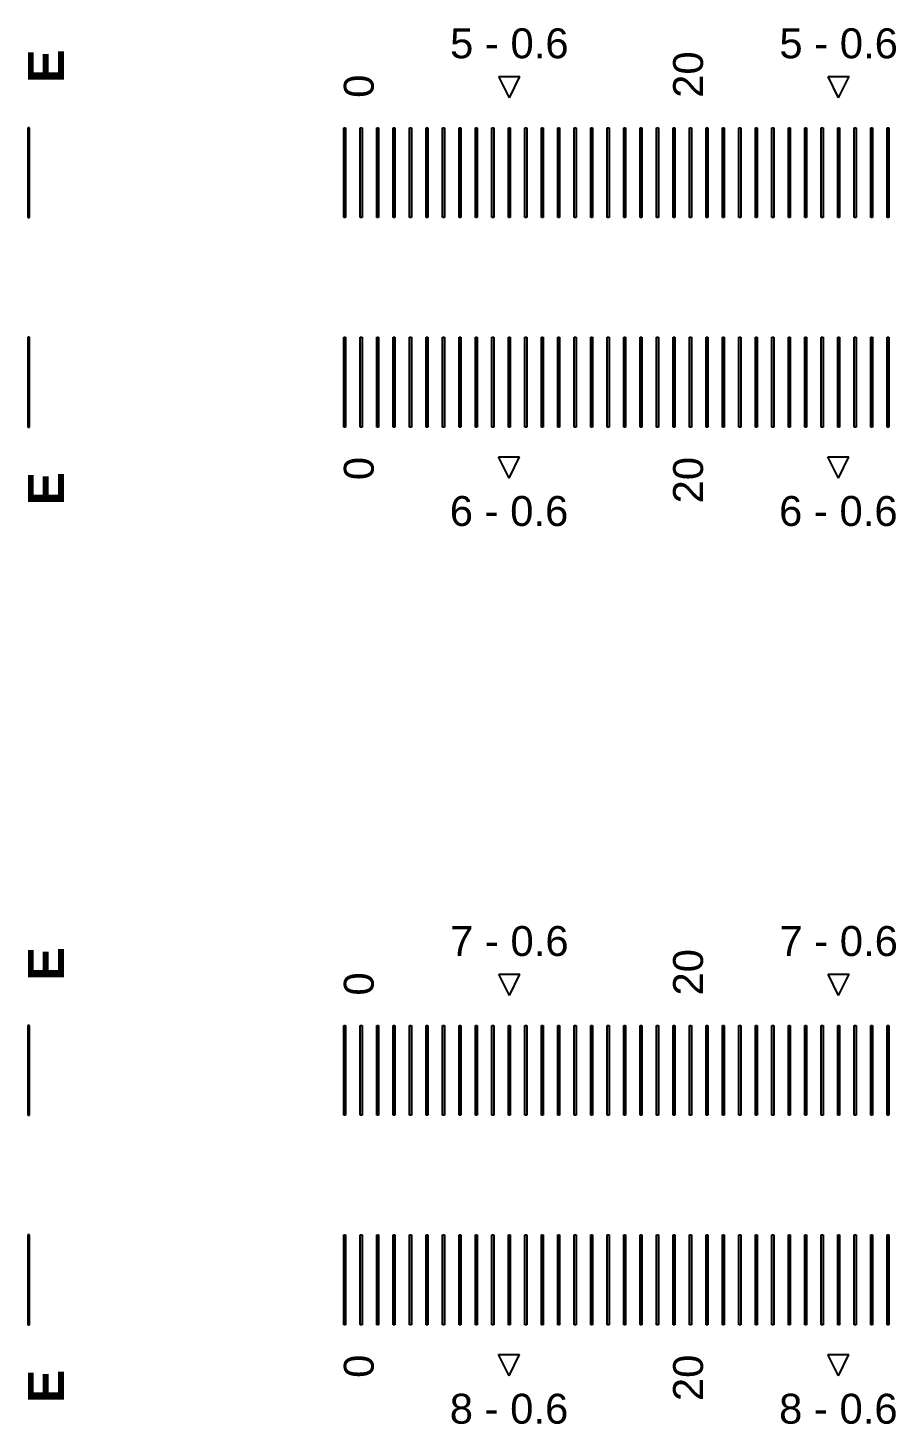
# Model space of a CAD drawing. Extents: x -24493 to 76507, y 84496 to 185496.
# Drawn here: x 27376.3 to 27666.3, y 114200.2 to 114666.7 of the extents above; entities that cross this region are included whole.
import ezdxf

# ---------------------------------------------------------------- set-up
doc = ezdxf.new("R2010")
doc.units = 13
doc.layers.add('CL - Label-1', color=120, linetype='Continuous')
doc.layers.add('CL - Label-2', color=132, linetype='Continuous')
doc.layers.add('CL - Sub-Micro', color=7, linetype='Continuous', true_color=0x47d1ff)
doc.styles.get("Standard").update_dxf_attribs({"font": 'arial.ttf'})

msp = doc.modelspace()

# ---------------------------------------------------------------- linework, layer by layer
at = {"layer": 'CL - Label-2'}
for p, q in [((27537.09, 114643.36), (27533.55, 114650.46)), ((27533.55, 114650.46), (27540.62, 114650.46)), ((27537.09, 114643.36), (27540.62, 114650.46)), ((27647.09, 114643.36), (27643.55, 114650.46)), ((27643.55, 114650.46), (27650.62, 114650.46)), ((27647.09, 114643.36), (27650.62, 114650.46)), ((27536.99, 114516.29), (27533.45, 114523.39)), ((27533.45, 114523.39), (27540.52, 114523.39)), ((27536.99, 114516.29), (27540.52, 114523.39)), ((27646.99, 114516.29), (27643.45, 114523.39)), ((27643.45, 114523.39), (27650.52, 114523.39)), ((27646.99, 114516.29), (27650.52, 114523.39)), ((27537.09, 114343.36), (27533.55, 114350.46)), ((27533.55, 114350.46), (27540.62, 114350.46)), ((27537.09, 114343.36), (27540.62, 114350.46)), ((27647.09, 114343.36), (27643.55, 114350.46)), ((27643.55, 114350.46), (27650.62, 114350.46)), ((27647.09, 114343.36), (27650.62, 114350.46)), ((27536.99, 114216.29), (27533.45, 114223.39)), ((27533.45, 114223.39), (27540.52, 114223.39)), ((27536.99, 114216.29), (27540.52, 114223.39)), ((27646.99, 114216.29), (27643.45, 114223.39)), ((27643.45, 114223.39), (27650.52, 114223.39)), ((27646.99, 114216.29), (27650.52, 114223.39))]:
    msp.add_line(p, q, dxfattribs=at)
at = {"layer": 'CL - Sub-Micro'}
for p, q in [((27376.29, 114633.36), (27376.29, 114603.36)), ((27376.79, 114633.36), (27376.29, 114633.36)), ((27376.79, 114603.36), (27376.79, 114633.36)), ((27481.79, 114633.36), (27482.39, 114633.36)), ((27481.79, 114603.36), (27481.79, 114633.36)), ((27482.39, 114633.36), (27482.39, 114603.36)), ((27487.29, 114633.36), (27487.89, 114633.36)), ((27487.29, 114603.36), (27487.29, 114633.36)), ((27487.89, 114633.36), (27487.89, 114603.36)), ((27492.79, 114633.36), (27493.39, 114633.36)), ((27492.79, 114603.36), (27492.79, 114633.36)), ((27493.39, 114633.36), (27493.39, 114603.36)), ((27498.29, 114633.36), (27498.89, 114633.36)), ((27498.29, 114603.36), (27498.29, 114633.36)), ((27498.89, 114633.36), (27498.89, 114603.36)), ((27503.79, 114633.36), (27504.39, 114633.36)), ((27503.79, 114603.36), (27503.79, 114633.36)), ((27504.39, 114633.36), (27504.39, 114603.36)), ((27509.29, 114633.36), (27509.89, 114633.36)), ((27509.29, 114603.36), (27509.29, 114633.36)), ((27509.89, 114633.36), (27509.89, 114603.36)), ((27514.79, 114633.36), (27515.39, 114633.36)), ((27514.79, 114603.36), (27514.79, 114633.36)), ((27515.39, 114633.36), (27515.39, 114603.36)), ((27520.29, 114633.36), (27520.89, 114633.36)), ((27520.29, 114603.36), (27520.29, 114633.36)), ((27520.89, 114633.36), (27520.89, 114603.36)), ((27525.79, 114633.36), (27526.39, 114633.36)), ((27525.79, 114603.36), (27525.79, 114633.36)), ((27526.39, 114633.36), (27526.39, 114603.36)), ((27531.29, 114633.36), (27531.89, 114633.36)), ((27531.29, 114603.36), (27531.29, 114633.36)), ((27531.89, 114633.36), (27531.89, 114603.36)), ((27536.79, 114633.36), (27537.39, 114633.36)), ((27536.79, 114603.36), (27536.79, 114633.36)), ((27537.39, 114633.36), (27537.39, 114603.36)), ((27542.29, 114633.36), (27542.89, 114633.36)), ((27542.29, 114603.36), (27542.29, 114633.36)), ((27542.89, 114633.36), (27542.89, 114603.36)), ((27547.79, 114633.36), (27548.39, 114633.36)), ((27547.79, 114603.36), (27547.79, 114633.36)), ((27548.39, 114633.36), (27548.39, 114603.36)), ((27553.29, 114633.36), (27553.89, 114633.36)), ((27553.29, 114603.36), (27553.29, 114633.36)), ((27553.89, 114633.36), (27553.89, 114603.36)), ((27558.79, 114633.36), (27559.39, 114633.36)), ((27558.79, 114603.36), (27558.79, 114633.36)), ((27559.39, 114633.36), (27559.39, 114603.36)), ((27564.29, 114633.36), (27564.89, 114633.36)), ((27564.29, 114603.36), (27564.29, 114633.36)), ((27564.89, 114633.36), (27564.89, 114603.36)), ((27569.79, 114633.36), (27570.39, 114633.36)), ((27569.79, 114603.36), (27569.79, 114633.36)), ((27570.39, 114633.36), (27570.39, 114603.36)), ((27575.29, 114633.36), (27575.89, 114633.36)), ((27575.29, 114603.36), (27575.29, 114633.36)), ((27575.89, 114633.36), (27575.89, 114603.36)), ((27580.79, 114633.36), (27581.39, 114633.36)), ((27580.79, 114603.36), (27580.79, 114633.36)), ((27581.39, 114633.36), (27581.39, 114603.36)), ((27586.29, 114633.36), (27586.89, 114633.36)), ((27586.29, 114603.36), (27586.29, 114633.36)), ((27586.89, 114633.36), (27586.89, 114603.36)), ((27591.79, 114633.36), (27592.39, 114633.36)), ((27591.79, 114603.36), (27591.79, 114633.36)), ((27592.39, 114633.36), (27592.39, 114603.36)), ((27597.29, 114633.36), (27597.89, 114633.36)), ((27597.29, 114603.36), (27597.29, 114633.36)), ((27597.89, 114633.36), (27597.89, 114603.36)), ((27602.79, 114633.36), (27603.39, 114633.36)), ((27602.79, 114603.36), (27602.79, 114633.36)), ((27603.39, 114633.36), (27603.39, 114603.36)), ((27608.29, 114633.36), (27608.89, 114633.36)), ((27608.29, 114603.36), (27608.29, 114633.36)), ((27608.89, 114633.36), (27608.89, 114603.36)), ((27613.79, 114633.36), (27614.39, 114633.36)), ((27613.79, 114603.36), (27613.79, 114633.36)), ((27614.39, 114633.36), (27614.39, 114603.36)), ((27619.29, 114633.36), (27619.89, 114633.36)), ((27619.29, 114603.36), (27619.29, 114633.36)), ((27619.89, 114633.36), (27619.89, 114603.36)), ((27624.79, 114633.36), (27625.39, 114633.36)), ((27624.79, 114603.36), (27624.79, 114633.36)), ((27625.39, 114633.36), (27625.39, 114603.36)), ((27630.29, 114633.36), (27630.89, 114633.36)), ((27630.29, 114603.36), (27630.29, 114633.36)), ((27630.89, 114633.36), (27630.89, 114603.36)), ((27635.79, 114633.36), (27636.39, 114633.36)), ((27635.79, 114603.36), (27635.79, 114633.36)), ((27636.39, 114633.36), (27636.39, 114603.36)), ((27641.29, 114633.36), (27641.89, 114633.36)), ((27641.29, 114603.36), (27641.29, 114633.36)), ((27641.89, 114633.36), (27641.89, 114603.36)), ((27646.79, 114633.36), (27647.39, 114633.36)), ((27646.79, 114603.36), (27646.79, 114633.36)), ((27647.39, 114633.36), (27647.39, 114603.36)), ((27652.29, 114633.36), (27652.89, 114633.36)), ((27652.29, 114603.36), (27652.29, 114633.36)), ((27652.89, 114633.36), (27652.89, 114603.36)), ((27657.79, 114633.36), (27658.39, 114633.36)), ((27657.79, 114603.36), (27657.79, 114633.36)), ((27658.39, 114633.36), (27658.39, 114603.36)), ((27663.29, 114633.36), (27663.89, 114633.36)), ((27663.29, 114603.36), (27663.29, 114633.36)), ((27663.89, 114633.36), (27663.89, 114603.36)), ((27376.29, 114603.36), (27376.79, 114603.36)), ((27482.39, 114603.36), (27481.79, 114603.36)), ((27487.89, 114603.36), (27487.29, 114603.36)), ((27493.39, 114603.36), (27492.79, 114603.36)), ((27498.89, 114603.36), (27498.29, 114603.36)), ((27504.39, 114603.36), (27503.79, 114603.36)), ((27509.89, 114603.36), (27509.29, 114603.36)), ((27515.39, 114603.36), (27514.79, 114603.36)), ((27520.89, 114603.36), (27520.29, 114603.36)), ((27526.39, 114603.36), (27525.79, 114603.36)), ((27531.89, 114603.36), (27531.29, 114603.36)), ((27537.39, 114603.36), (27536.79, 114603.36)), ((27542.89, 114603.36), (27542.29, 114603.36)), ((27548.39, 114603.36), (27547.79, 114603.36)), ((27553.89, 114603.36), (27553.29, 114603.36)), ((27559.39, 114603.36), (27558.79, 114603.36)), ((27564.89, 114603.36), (27564.29, 114603.36)), ((27570.39, 114603.36), (27569.79, 114603.36)), ((27575.89, 114603.36), (27575.29, 114603.36)), ((27581.39, 114603.36), (27580.79, 114603.36)), ((27586.89, 114603.36), (27586.29, 114603.36)), ((27592.39, 114603.36), (27591.79, 114603.36)), ((27597.89, 114603.36), (27597.29, 114603.36)), ((27603.39, 114603.36), (27602.79, 114603.36)), ((27608.89, 114603.36), (27608.29, 114603.36)), ((27614.39, 114603.36), (27613.79, 114603.36)), ((27619.89, 114603.36), (27619.29, 114603.36)), ((27625.39, 114603.36), (27624.79, 114603.36)), ((27630.89, 114603.36), (27630.29, 114603.36)), ((27636.39, 114603.36), (27635.79, 114603.36)), ((27641.89, 114603.36), (27641.29, 114603.36)), ((27647.39, 114603.36), (27646.79, 114603.36)), ((27652.89, 114603.36), (27652.29, 114603.36)), ((27658.39, 114603.36), (27657.79, 114603.36)), ((27663.89, 114603.36), (27663.29, 114603.36)), ((27376.29, 114563.36), (27376.29, 114533.36)), ((27376.79, 114563.36), (27376.29, 114563.36)), ((27376.79, 114533.36), (27376.79, 114563.36)), ((27481.79, 114563.36), (27482.39, 114563.36)), ((27481.79, 114533.36), (27481.79, 114563.36)), ((27482.39, 114563.36), (27482.39, 114533.36)), ((27487.29, 114563.36), (27487.89, 114563.36)), ((27487.29, 114533.36), (27487.29, 114563.36)), ((27487.89, 114563.36), (27487.89, 114533.36)), ((27492.79, 114563.36), (27493.39, 114563.36)), ((27492.79, 114533.36), (27492.79, 114563.36)), ((27493.39, 114563.36), (27493.39, 114533.36)), ((27498.29, 114563.36), (27498.89, 114563.36)), ((27498.29, 114533.36), (27498.29, 114563.36)), ((27498.89, 114563.36), (27498.89, 114533.36)), ((27503.79, 114563.36), (27504.39, 114563.36)), ((27503.79, 114533.36), (27503.79, 114563.36)), ((27504.39, 114563.36), (27504.39, 114533.36)), ((27509.29, 114563.36), (27509.89, 114563.36)), ((27509.29, 114533.36), (27509.29, 114563.36)), ((27509.89, 114563.36), (27509.89, 114533.36)), ((27514.79, 114563.36), (27515.39, 114563.36)), ((27514.79, 114533.36), (27514.79, 114563.36)), ((27515.39, 114563.36), (27515.39, 114533.36)), ((27520.29, 114563.36), (27520.89, 114563.36)), ((27520.29, 114533.36), (27520.29, 114563.36)), ((27520.89, 114563.36), (27520.89, 114533.36)), ((27525.79, 114563.36), (27526.39, 114563.36)), ((27525.79, 114533.36), (27525.79, 114563.36)), ((27526.39, 114563.36), (27526.39, 114533.36)), ((27531.29, 114563.36), (27531.89, 114563.36)), ((27531.29, 114533.36), (27531.29, 114563.36)), ((27531.89, 114563.36), (27531.89, 114533.36)), ((27536.79, 114563.36), (27537.39, 114563.36)), ((27536.79, 114533.36), (27536.79, 114563.36)), ((27537.39, 114563.36), (27537.39, 114533.36)), ((27542.29, 114563.36), (27542.89, 114563.36)), ((27542.29, 114533.36), (27542.29, 114563.36)), ((27542.89, 114563.36), (27542.89, 114533.36)), ((27547.79, 114563.36), (27548.39, 114563.36)), ((27547.79, 114533.36), (27547.79, 114563.36)), ((27548.39, 114563.36), (27548.39, 114533.36)), ((27553.29, 114563.36), (27553.89, 114563.36)), ((27553.29, 114533.36), (27553.29, 114563.36)), ((27553.89, 114563.36), (27553.89, 114533.36)), ((27558.79, 114563.36), (27559.39, 114563.36)), ((27558.79, 114533.36), (27558.79, 114563.36)), ((27559.39, 114563.36), (27559.39, 114533.36)), ((27564.29, 114563.36), (27564.89, 114563.36)), ((27564.29, 114533.36), (27564.29, 114563.36)), ((27564.89, 114563.36), (27564.89, 114533.36)), ((27569.79, 114563.36), (27570.39, 114563.36)), ((27569.79, 114533.36), (27569.79, 114563.36)), ((27570.39, 114563.36), (27570.39, 114533.36)), ((27575.29, 114563.36), (27575.89, 114563.36)), ((27575.29, 114533.36), (27575.29, 114563.36)), ((27575.89, 114563.36), (27575.89, 114533.36)), ((27580.79, 114563.36), (27581.39, 114563.36)), ((27580.79, 114533.36), (27580.79, 114563.36)), ((27581.39, 114563.36), (27581.39, 114533.36)), ((27586.29, 114563.36), (27586.89, 114563.36)), ((27586.29, 114533.36), (27586.29, 114563.36)), ((27586.89, 114563.36), (27586.89, 114533.36)), ((27591.79, 114563.36), (27592.39, 114563.36)), ((27591.79, 114533.36), (27591.79, 114563.36)), ((27592.39, 114563.36), (27592.39, 114533.36)), ((27597.29, 114563.36), (27597.89, 114563.36)), ((27597.29, 114533.36), (27597.29, 114563.36)), ((27597.89, 114563.36), (27597.89, 114533.36)), ((27602.79, 114563.36), (27603.39, 114563.36)), ((27602.79, 114533.36), (27602.79, 114563.36)), ((27603.39, 114563.36), (27603.39, 114533.36)), ((27608.29, 114563.36), (27608.89, 114563.36)), ((27608.29, 114533.36), (27608.29, 114563.36)), ((27608.89, 114563.36), (27608.89, 114533.36)), ((27613.79, 114563.36), (27614.39, 114563.36)), ((27613.79, 114533.36), (27613.79, 114563.36)), ((27614.39, 114563.36), (27614.39, 114533.36)), ((27619.29, 114563.36), (27619.89, 114563.36)), ((27619.29, 114533.36), (27619.29, 114563.36)), ((27619.89, 114563.36), (27619.89, 114533.36)), ((27624.79, 114563.36), (27625.39, 114563.36)), ((27624.79, 114533.36), (27624.79, 114563.36)), ((27625.39, 114563.36), (27625.39, 114533.36)), ((27630.29, 114563.36), (27630.89, 114563.36)), ((27630.29, 114533.36), (27630.29, 114563.36)), ((27630.89, 114563.36), (27630.89, 114533.36)), ((27635.79, 114563.36), (27636.39, 114563.36)), ((27635.79, 114533.36), (27635.79, 114563.36)), ((27636.39, 114563.36), (27636.39, 114533.36)), ((27641.29, 114563.36), (27641.89, 114563.36)), ((27641.29, 114533.36), (27641.29, 114563.36)), ((27641.89, 114563.36), (27641.89, 114533.36)), ((27646.79, 114563.36), (27647.39, 114563.36)), ((27646.79, 114533.36), (27646.79, 114563.36)), ((27647.39, 114563.36), (27647.39, 114533.36)), ((27652.29, 114563.36), (27652.89, 114563.36)), ((27652.29, 114533.36), (27652.29, 114563.36)), ((27652.89, 114563.36), (27652.89, 114533.36)), ((27657.79, 114563.36), (27658.39, 114563.36)), ((27657.79, 114533.36), (27657.79, 114563.36)), ((27658.39, 114563.36), (27658.39, 114533.36)), ((27663.29, 114563.36), (27663.89, 114563.36)), ((27663.29, 114533.36), (27663.29, 114563.36)), ((27663.89, 114563.36), (27663.89, 114533.36)), ((27376.29, 114533.36), (27376.79, 114533.36)), ((27482.39, 114533.36), (27481.79, 114533.36)), ((27487.89, 114533.36), (27487.29, 114533.36)), ((27493.39, 114533.36), (27492.79, 114533.36)), ((27498.89, 114533.36), (27498.29, 114533.36)), ((27504.39, 114533.36), (27503.79, 114533.36)), ((27509.89, 114533.36), (27509.29, 114533.36)), ((27515.39, 114533.36), (27514.79, 114533.36)), ((27520.89, 114533.36), (27520.29, 114533.36)), ((27526.39, 114533.36), (27525.79, 114533.36)), ((27531.89, 114533.36), (27531.29, 114533.36)), ((27537.39, 114533.36), (27536.79, 114533.36)), ((27542.89, 114533.36), (27542.29, 114533.36)), ((27548.39, 114533.36), (27547.79, 114533.36)), ((27553.89, 114533.36), (27553.29, 114533.36)), ((27559.39, 114533.36), (27558.79, 114533.36)), ((27564.89, 114533.36), (27564.29, 114533.36)), ((27570.39, 114533.36), (27569.79, 114533.36)), ((27575.89, 114533.36), (27575.29, 114533.36)), ((27581.39, 114533.36), (27580.79, 114533.36)), ((27586.89, 114533.36), (27586.29, 114533.36)), ((27592.39, 114533.36), (27591.79, 114533.36)), ((27597.89, 114533.36), (27597.29, 114533.36)), ((27603.39, 114533.36), (27602.79, 114533.36)), ((27608.89, 114533.36), (27608.29, 114533.36)), ((27614.39, 114533.36), (27613.79, 114533.36)), ((27619.89, 114533.36), (27619.29, 114533.36)), ((27625.39, 114533.36), (27624.79, 114533.36)), ((27630.89, 114533.36), (27630.29, 114533.36)), ((27636.39, 114533.36), (27635.79, 114533.36)), ((27641.89, 114533.36), (27641.29, 114533.36)), ((27647.39, 114533.36), (27646.79, 114533.36)), ((27652.89, 114533.36), (27652.29, 114533.36)), ((27658.39, 114533.36), (27657.79, 114533.36)), ((27663.89, 114533.36), (27663.29, 114533.36)), ((27376.29, 114333.36), (27376.29, 114303.36)), ((27376.79, 114333.36), (27376.29, 114333.36)), ((27376.79, 114303.36), (27376.79, 114333.36)), ((27481.79, 114333.36), (27482.39, 114333.36)), ((27481.79, 114303.36), (27481.79, 114333.36)), ((27482.39, 114333.36), (27482.39, 114303.36)), ((27487.29, 114333.36), (27487.89, 114333.36)), ((27487.29, 114303.36), (27487.29, 114333.36)), ((27487.89, 114333.36), (27487.89, 114303.36)), ((27492.79, 114333.36), (27493.39, 114333.36)), ((27492.79, 114303.36), (27492.79, 114333.36)), ((27493.39, 114333.36), (27493.39, 114303.36)), ((27498.29, 114333.36), (27498.89, 114333.36)), ((27498.29, 114303.36), (27498.29, 114333.36)), ((27498.89, 114333.36), (27498.89, 114303.36)), ((27503.79, 114333.36), (27504.39, 114333.36)), ((27503.79, 114303.36), (27503.79, 114333.36)), ((27504.39, 114333.36), (27504.39, 114303.36)), ((27509.29, 114333.36), (27509.89, 114333.36)), ((27509.29, 114303.36), (27509.29, 114333.36)), ((27509.89, 114333.36), (27509.89, 114303.36)), ((27514.79, 114333.36), (27515.39, 114333.36)), ((27514.79, 114303.36), (27514.79, 114333.36)), ((27515.39, 114333.36), (27515.39, 114303.36)), ((27520.29, 114333.36), (27520.89, 114333.36)), ((27520.29, 114303.36), (27520.29, 114333.36)), ((27520.89, 114333.36), (27520.89, 114303.36)), ((27525.79, 114333.36), (27526.39, 114333.36)), ((27525.79, 114303.36), (27525.79, 114333.36)), ((27526.39, 114333.36), (27526.39, 114303.36)), ((27531.29, 114333.36), (27531.89, 114333.36)), ((27531.29, 114303.36), (27531.29, 114333.36)), ((27531.89, 114333.36), (27531.89, 114303.36)), ((27536.79, 114333.36), (27537.39, 114333.36)), ((27536.79, 114303.36), (27536.79, 114333.36)), ((27537.39, 114333.36), (27537.39, 114303.36)), ((27542.29, 114333.36), (27542.89, 114333.36)), ((27542.29, 114303.36), (27542.29, 114333.36)), ((27542.89, 114333.36), (27542.89, 114303.36)), ((27547.79, 114333.36), (27548.39, 114333.36)), ((27547.79, 114303.36), (27547.79, 114333.36)), ((27548.39, 114333.36), (27548.39, 114303.36)), ((27553.29, 114333.36), (27553.89, 114333.36)), ((27553.29, 114303.36), (27553.29, 114333.36)), ((27553.89, 114333.36), (27553.89, 114303.36)), ((27558.79, 114333.36), (27559.39, 114333.36)), ((27558.79, 114303.36), (27558.79, 114333.36)), ((27559.39, 114333.36), (27559.39, 114303.36)), ((27564.29, 114333.36), (27564.89, 114333.36)), ((27564.29, 114303.36), (27564.29, 114333.36)), ((27564.89, 114333.36), (27564.89, 114303.36)), ((27569.79, 114333.36), (27570.39, 114333.36)), ((27569.79, 114303.36), (27569.79, 114333.36)), ((27570.39, 114333.36), (27570.39, 114303.36)), ((27575.29, 114333.36), (27575.89, 114333.36)), ((27575.29, 114303.36), (27575.29, 114333.36)), ((27575.89, 114333.36), (27575.89, 114303.36)), ((27580.79, 114333.36), (27581.39, 114333.36)), ((27580.79, 114303.36), (27580.79, 114333.36)), ((27581.39, 114333.36), (27581.39, 114303.36)), ((27586.29, 114333.36), (27586.89, 114333.36)), ((27586.29, 114303.36), (27586.29, 114333.36)), ((27586.89, 114333.36), (27586.89, 114303.36)), ((27591.79, 114333.36), (27592.39, 114333.36)), ((27591.79, 114303.36), (27591.79, 114333.36)), ((27592.39, 114333.36), (27592.39, 114303.36)), ((27597.29, 114333.36), (27597.89, 114333.36)), ((27597.29, 114303.36), (27597.29, 114333.36)), ((27597.89, 114333.36), (27597.89, 114303.36)), ((27602.79, 114333.36), (27603.39, 114333.36)), ((27602.79, 114303.36), (27602.79, 114333.36)), ((27603.39, 114333.36), (27603.39, 114303.36)), ((27608.29, 114333.36), (27608.89, 114333.36)), ((27608.29, 114303.36), (27608.29, 114333.36)), ((27608.89, 114333.36), (27608.89, 114303.36)), ((27613.79, 114333.36), (27614.39, 114333.36)), ((27613.79, 114303.36), (27613.79, 114333.36)), ((27614.39, 114333.36), (27614.39, 114303.36)), ((27619.29, 114333.36), (27619.89, 114333.36)), ((27619.29, 114303.36), (27619.29, 114333.36)), ((27619.89, 114333.36), (27619.89, 114303.36)), ((27624.79, 114333.36), (27625.39, 114333.36)), ((27624.79, 114303.36), (27624.79, 114333.36)), ((27625.39, 114333.36), (27625.39, 114303.36)), ((27630.29, 114333.36), (27630.89, 114333.36)), ((27630.29, 114303.36), (27630.29, 114333.36)), ((27630.89, 114333.36), (27630.89, 114303.36)), ((27635.79, 114333.36), (27636.39, 114333.36)), ((27635.79, 114303.36), (27635.79, 114333.36)), ((27636.39, 114333.36), (27636.39, 114303.36)), ((27641.29, 114333.36), (27641.89, 114333.36)), ((27641.29, 114303.36), (27641.29, 114333.36)), ((27641.89, 114333.36), (27641.89, 114303.36)), ((27646.79, 114333.36), (27647.39, 114333.36)), ((27646.79, 114303.36), (27646.79, 114333.36)), ((27647.39, 114333.36), (27647.39, 114303.36)), ((27652.29, 114333.36), (27652.89, 114333.36)), ((27652.29, 114303.36), (27652.29, 114333.36)), ((27652.89, 114333.36), (27652.89, 114303.36)), ((27657.79, 114333.36), (27658.39, 114333.36)), ((27657.79, 114303.36), (27657.79, 114333.36)), ((27658.39, 114333.36), (27658.39, 114303.36)), ((27663.29, 114333.36), (27663.89, 114333.36)), ((27663.29, 114303.36), (27663.29, 114333.36)), ((27663.89, 114333.36), (27663.89, 114303.36)), ((27376.29, 114303.36), (27376.79, 114303.36)), ((27482.39, 114303.36), (27481.79, 114303.36)), ((27487.89, 114303.36), (27487.29, 114303.36)), ((27493.39, 114303.36), (27492.79, 114303.36)), ((27498.89, 114303.36), (27498.29, 114303.36)), ((27504.39, 114303.36), (27503.79, 114303.36)), ((27509.89, 114303.36), (27509.29, 114303.36)), ((27515.39, 114303.36), (27514.79, 114303.36)), ((27520.89, 114303.36), (27520.29, 114303.36)), ((27526.39, 114303.36), (27525.79, 114303.36)), ((27531.89, 114303.36), (27531.29, 114303.36)), ((27537.39, 114303.36), (27536.79, 114303.36)), ((27542.89, 114303.36), (27542.29, 114303.36)), ((27548.39, 114303.36), (27547.79, 114303.36)), ((27553.89, 114303.36), (27553.29, 114303.36)), ((27559.39, 114303.36), (27558.79, 114303.36)), ((27564.89, 114303.36), (27564.29, 114303.36)), ((27570.39, 114303.36), (27569.79, 114303.36)), ((27575.89, 114303.36), (27575.29, 114303.36)), ((27581.39, 114303.36), (27580.79, 114303.36)), ((27586.89, 114303.36), (27586.29, 114303.36)), ((27592.39, 114303.36), (27591.79, 114303.36)), ((27597.89, 114303.36), (27597.29, 114303.36)), ((27603.39, 114303.36), (27602.79, 114303.36)), ((27608.89, 114303.36), (27608.29, 114303.36)), ((27614.39, 114303.36), (27613.79, 114303.36)), ((27619.89, 114303.36), (27619.29, 114303.36)), ((27625.39, 114303.36), (27624.79, 114303.36)), ((27630.89, 114303.36), (27630.29, 114303.36)), ((27636.39, 114303.36), (27635.79, 114303.36)), ((27641.89, 114303.36), (27641.29, 114303.36)), ((27647.39, 114303.36), (27646.79, 114303.36)), ((27652.89, 114303.36), (27652.29, 114303.36)), ((27658.39, 114303.36), (27657.79, 114303.36)), ((27663.89, 114303.36), (27663.29, 114303.36)), ((27376.29, 114263.36), (27376.29, 114233.36)), ((27376.79, 114263.36), (27376.29, 114263.36)), ((27376.79, 114233.36), (27376.79, 114263.36)), ((27481.79, 114263.36), (27482.39, 114263.36)), ((27481.79, 114233.36), (27481.79, 114263.36)), ((27482.39, 114263.36), (27482.39, 114233.36)), ((27487.29, 114263.36), (27487.89, 114263.36)), ((27487.29, 114233.36), (27487.29, 114263.36)), ((27487.89, 114263.36), (27487.89, 114233.36)), ((27492.79, 114263.36), (27493.39, 114263.36)), ((27492.79, 114233.36), (27492.79, 114263.36)), ((27493.39, 114263.36), (27493.39, 114233.36)), ((27498.29, 114263.36), (27498.89, 114263.36)), ((27498.29, 114233.36), (27498.29, 114263.36)), ((27498.89, 114263.36), (27498.89, 114233.36)), ((27503.79, 114263.36), (27504.39, 114263.36)), ((27503.79, 114233.36), (27503.79, 114263.36)), ((27504.39, 114263.36), (27504.39, 114233.36)), ((27509.29, 114263.36), (27509.89, 114263.36)), ((27509.29, 114233.36), (27509.29, 114263.36)), ((27509.89, 114263.36), (27509.89, 114233.36)), ((27514.79, 114263.36), (27515.39, 114263.36)), ((27514.79, 114233.36), (27514.79, 114263.36)), ((27515.39, 114263.36), (27515.39, 114233.36)), ((27520.29, 114263.36), (27520.89, 114263.36)), ((27520.29, 114233.36), (27520.29, 114263.36)), ((27520.89, 114263.36), (27520.89, 114233.36)), ((27525.79, 114263.36), (27526.39, 114263.36)), ((27525.79, 114233.36), (27525.79, 114263.36)), ((27526.39, 114263.36), (27526.39, 114233.36)), ((27531.29, 114263.36), (27531.89, 114263.36)), ((27531.29, 114233.36), (27531.29, 114263.36)), ((27531.89, 114263.36), (27531.89, 114233.36)), ((27536.79, 114263.36), (27537.39, 114263.36)), ((27536.79, 114233.36), (27536.79, 114263.36)), ((27537.39, 114263.36), (27537.39, 114233.36)), ((27542.29, 114263.36), (27542.89, 114263.36)), ((27542.29, 114233.36), (27542.29, 114263.36)), ((27542.89, 114263.36), (27542.89, 114233.36)), ((27547.79, 114263.36), (27548.39, 114263.36)), ((27547.79, 114233.36), (27547.79, 114263.36)), ((27548.39, 114263.36), (27548.39, 114233.36)), ((27553.29, 114263.36), (27553.89, 114263.36)), ((27553.29, 114233.36), (27553.29, 114263.36)), ((27553.89, 114263.36), (27553.89, 114233.36)), ((27558.79, 114263.36), (27559.39, 114263.36)), ((27558.79, 114233.36), (27558.79, 114263.36)), ((27559.39, 114263.36), (27559.39, 114233.36)), ((27564.29, 114263.36), (27564.89, 114263.36)), ((27564.29, 114233.36), (27564.29, 114263.36)), ((27564.89, 114263.36), (27564.89, 114233.36)), ((27569.79, 114263.36), (27570.39, 114263.36)), ((27569.79, 114233.36), (27569.79, 114263.36)), ((27570.39, 114263.36), (27570.39, 114233.36)), ((27575.29, 114263.36), (27575.89, 114263.36)), ((27575.29, 114233.36), (27575.29, 114263.36)), ((27575.89, 114263.36), (27575.89, 114233.36)), ((27580.79, 114263.36), (27581.39, 114263.36)), ((27580.79, 114233.36), (27580.79, 114263.36)), ((27581.39, 114263.36), (27581.39, 114233.36)), ((27586.29, 114263.36), (27586.89, 114263.36)), ((27586.29, 114233.36), (27586.29, 114263.36)), ((27586.89, 114263.36), (27586.89, 114233.36)), ((27591.79, 114263.36), (27592.39, 114263.36)), ((27591.79, 114233.36), (27591.79, 114263.36)), ((27592.39, 114263.36), (27592.39, 114233.36)), ((27597.29, 114263.36), (27597.89, 114263.36)), ((27597.29, 114233.36), (27597.29, 114263.36)), ((27597.89, 114263.36), (27597.89, 114233.36)), ((27602.79, 114263.36), (27603.39, 114263.36)), ((27602.79, 114233.36), (27602.79, 114263.36)), ((27603.39, 114263.36), (27603.39, 114233.36)), ((27608.29, 114263.36), (27608.89, 114263.36)), ((27608.29, 114233.36), (27608.29, 114263.36)), ((27608.89, 114263.36), (27608.89, 114233.36)), ((27613.79, 114263.36), (27614.39, 114263.36)), ((27613.79, 114233.36), (27613.79, 114263.36)), ((27614.39, 114263.36), (27614.39, 114233.36)), ((27619.29, 114263.36), (27619.89, 114263.36)), ((27619.29, 114233.36), (27619.29, 114263.36)), ((27619.89, 114263.36), (27619.89, 114233.36)), ((27624.79, 114263.36), (27625.39, 114263.36)), ((27624.79, 114233.36), (27624.79, 114263.36)), ((27625.39, 114263.36), (27625.39, 114233.36)), ((27630.29, 114263.36), (27630.89, 114263.36)), ((27630.29, 114233.36), (27630.29, 114263.36)), ((27630.89, 114263.36), (27630.89, 114233.36)), ((27635.79, 114263.36), (27636.39, 114263.36)), ((27635.79, 114233.36), (27635.79, 114263.36)), ((27636.39, 114263.36), (27636.39, 114233.36)), ((27641.29, 114263.36), (27641.89, 114263.36)), ((27641.29, 114233.36), (27641.29, 114263.36)), ((27641.89, 114263.36), (27641.89, 114233.36)), ((27646.79, 114263.36), (27647.39, 114263.36)), ((27646.79, 114233.36), (27646.79, 114263.36)), ((27647.39, 114263.36), (27647.39, 114233.36)), ((27652.29, 114263.36), (27652.89, 114263.36)), ((27652.29, 114233.36), (27652.29, 114263.36)), ((27652.89, 114263.36), (27652.89, 114233.36)), ((27657.79, 114263.36), (27658.39, 114263.36)), ((27657.79, 114233.36), (27657.79, 114263.36)), ((27658.39, 114263.36), (27658.39, 114233.36)), ((27663.29, 114263.36), (27663.89, 114263.36)), ((27663.29, 114233.36), (27663.29, 114263.36)), ((27663.89, 114263.36), (27663.89, 114233.36)), ((27376.29, 114233.36), (27376.79, 114233.36)), ((27482.39, 114233.36), (27481.79, 114233.36)), ((27487.89, 114233.36), (27487.29, 114233.36)), ((27493.39, 114233.36), (27492.79, 114233.36)), ((27498.89, 114233.36), (27498.29, 114233.36)), ((27504.39, 114233.36), (27503.79, 114233.36)), ((27509.89, 114233.36), (27509.29, 114233.36)), ((27515.39, 114233.36), (27514.79, 114233.36)), ((27520.89, 114233.36), (27520.29, 114233.36)), ((27526.39, 114233.36), (27525.79, 114233.36)), ((27531.89, 114233.36), (27531.29, 114233.36)), ((27537.39, 114233.36), (27536.79, 114233.36)), ((27542.89, 114233.36), (27542.29, 114233.36)), ((27548.39, 114233.36), (27547.79, 114233.36)), ((27553.89, 114233.36), (27553.29, 114233.36)), ((27559.39, 114233.36), (27558.79, 114233.36)), ((27564.89, 114233.36), (27564.29, 114233.36)), ((27570.39, 114233.36), (27569.79, 114233.36)), ((27575.89, 114233.36), (27575.29, 114233.36)), ((27581.39, 114233.36), (27580.79, 114233.36)), ((27586.89, 114233.36), (27586.29, 114233.36)), ((27592.39, 114233.36), (27591.79, 114233.36)), ((27597.89, 114233.36), (27597.29, 114233.36)), ((27603.39, 114233.36), (27602.79, 114233.36)), ((27608.89, 114233.36), (27608.29, 114233.36)), ((27614.39, 114233.36), (27613.79, 114233.36)), ((27619.89, 114233.36), (27619.29, 114233.36)), ((27625.39, 114233.36), (27624.79, 114233.36)), ((27630.89, 114233.36), (27630.29, 114233.36)), ((27636.39, 114233.36), (27635.79, 114233.36)), ((27641.89, 114233.36), (27641.29, 114233.36)), ((27647.39, 114233.36), (27646.79, 114233.36)), ((27652.89, 114233.36), (27652.29, 114233.36)), ((27658.39, 114233.36), (27657.79, 114233.36)), ((27663.89, 114233.36), (27663.29, 114233.36))]:
    msp.add_line(p, q, dxfattribs=at)

# ---------------------------------------------------------------- texts
at = {"layer": 'CL - Label-1', "rotation": 90}
for s, width, heights, insert, char_height, attachment_point in [('{\\fArial|b1|i0|c0|p34;E}', 33.3178, [8.18], (27376.29, 114648.36), 12, 1), ('20', 21.565, [8.55], (27591.79, 114643.36), 10, 1), ('0', 21.565, [8.55], (27481.79, 114643.36), 10, 1), ('0', 21.565, [8.55], (27481.79, 114523.36), 10, 3), ('20', 21.565, [8.55], (27591.79, 114523.36), 10, 3), ('{\\fArial|b1|i0|c0|p34;E}', 33.3178, [8.18], (27376.29, 114518.36), 12, 3), ('{\\fArial|b1|i0|c0|p34;E}', 33.3178, [8.18], (27376.29, 114348.36), 12, 1), ('20', 21.565, [8.55], (27591.79, 114343.36), 10, 1), ('0', 21.565, [8.55], (27481.79, 114343.36), 10, 1), ('0', 21.565, [8.55], (27481.79, 114223.36), 10, 3), ('20', 21.565, [8.55], (27591.79, 114223.36), 10, 3), ('{\\fArial|b1|i0|c0|p34;E}', 33.3178, [8.18], (27376.29, 114218.36), 12, 3)]:
    msp.add_mtext_dynamic_manual_height_columns(s, width=width, gutter_width=12.5, heights=heights, dxfattribs=dict(at, insert=insert, char_height=char_height, attachment_point=attachment_point))
at = {"layer": 'CL - Label-2', "char_height": 10}
for s, insert, attachment_point in [('5 - 0.6', (27537.09, 114656.44), 8), ('5 - 0.6', (27647.09, 114656.44), 8), ('6 - 0.6', (27536.99, 114510.29), 2), ('6 - 0.6', (27646.99, 114510.29), 2), ('7 - 0.6', (27537.09, 114356.44), 8), ('7 - 0.6', (27647.09, 114356.44), 8), ('8 - 0.6', (27536.99, 114210.29), 2), ('8 - 0.6', (27646.99, 114210.29), 2)]:
    msp.add_mtext_dynamic_manual_height_columns(s, width=52.3045, gutter_width=12.5, heights=[18.11], dxfattribs=dict(at, insert=insert, attachment_point=attachment_point))

doc.saveas('drawing.dxf')
